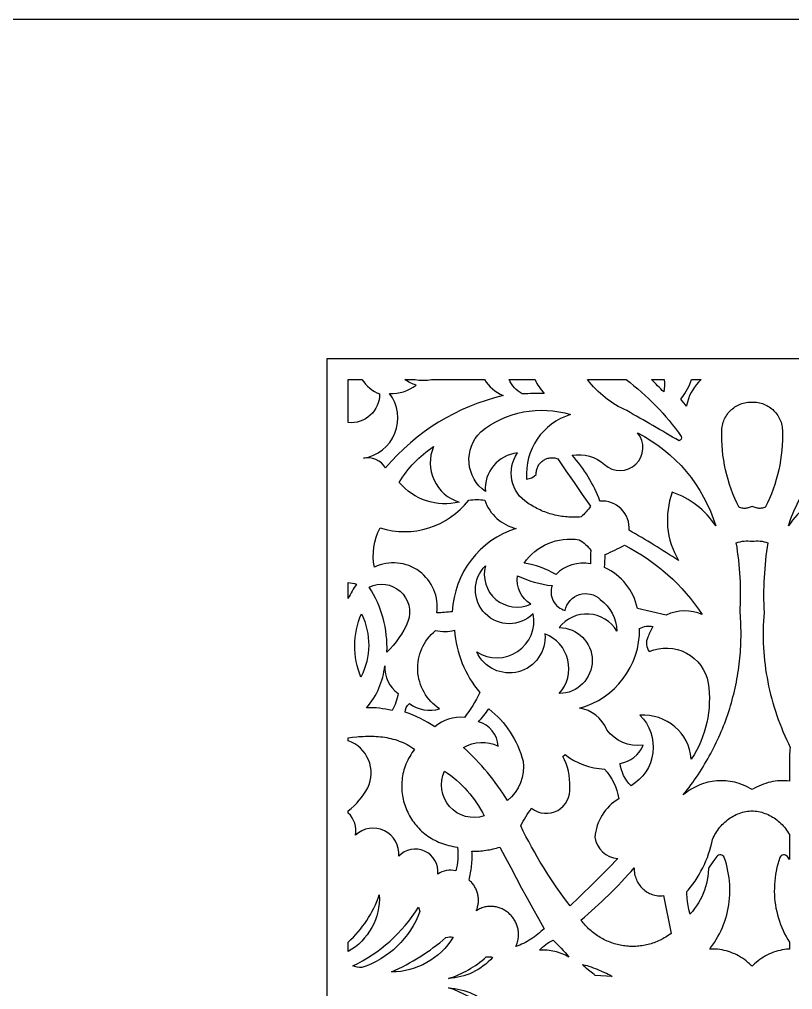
# Model space of a CAD drawing. Extents: x -625 to 625, y -425 to 425.
# Drawn here: x -327.6 to -145.2, y 1 to 230 of the extents above; entities that cross this region are included whole.
import ezdxf

# ---------------------------------------------------------------- set-up
doc = ezdxf.new("R2010")
doc.units = 0
doc.header["$MEASUREMENT"] = 0
for name, color, linetype in [('COUCHE_1', 5, 'CONTINUOUS'), ('COUCHE_3', 150, 'CONTINUOUS'), ('LAYER_1', 18, 'CONTINUOUS')]:
    doc.layers.add(name, color=color, linetype=linetype)

msp = doc.modelspace()

# ---------------------------------------------------------------- linework, layer by layer
at = {"layer": 'COUCHE_1'}
msp.add_lwpolyline([(-255, -150), (-255, 150), (255, 150), (255, -150)], close=True, dxfattribs=at)
at = {"layer": 'COUCHE_3'}
msp.add_lwpolyline([(430, -230), (430, 230), (-430, 230), (-430, -230)], close=True, dxfattribs=at)
at = {"layer": 'LAYER_1'}
for points in [[(-242.6, 141.6, -0.448771), (-250, 134.86), (-250, 145), (-246.75, 145, 0.155639)], [(-234.2, 145), (-233.31, 144.89), (-232.3, 144.85), (-231.27, 144.89), (-230.37, 145), (-217.87, 145, 0.143754), (-213.47, 141.21, 0.16029), (-241.18, 124.19, 0.30721), (-246.42, 126.44, 0.566428), (-240.23, 141.75, 0.190741), (-233.99, 143.71, -0.090509), (-236.61, 145)], [(-203.73, 141.74, 0.013484), (-208.97, 141.6, -0.154386), (-212.02, 145), (-205.91, 145, 0.092463)], [(-171.41, 131.59, -0.4), (-171.95, 130.53, 0.004418), (-184.29, 137.67, -0.124997), (-193.55, 145), (-184.42, 145, -0.076399)], [(-175.57, 142.09, 0.009992), (-178.44, 145), (-175.44, 145, -0.070808)], [(-154.04, 139.68), (-153.67, 139.65), (-153.31, 139.6), (-152.95, 139.53), (-152.6, 139.44), (-152.26, 139.34), (-151.92, 139.21), (-151.59, 139.07), (-151.27, 138.92), (-150.96, 138.74), (-150.65, 138.56), (-150.36, 138.35), (-150.08, 138.13), (-149.81, 137.9), (-149.55, 137.66), (-149.31, 137.4), (-149.08, 137.12), (-148.86, 136.84), (-148.66, 136.55), (-148.47, 136.24), (-148.3, 135.92), (-148.14, 135.59), (-148, 135.26), (-147.88, 134.91), (-147.78, 134.55), (-147.69, 134.19), (-147.63, 133.82), (-147.59, 133.44), (-147.56, 133.04, -0.127301), (-151.63, 114.82), (-151.8, 114.77), (-152.04, 114.7), (-152.29, 114.66), (-152.54, 114.63), (-152.79, 114.61), (-153.03, 114.61), (-153.28, 114.63), (-153.53, 114.66), (-153.77, 114.71), (-154.01, 114.77), (-154.24, 114.85), (-154.47, 114.94), (-154.7, 115.05), (-154.71, 115.06), (-154.71, 115.05), (-154.94, 114.94), (-155.17, 114.85), (-155.4, 114.77), (-155.64, 114.71), (-155.89, 114.66), (-156.13, 114.63), (-156.38, 114.61), (-156.63, 114.61), (-156.87, 114.63), (-157.12, 114.66), (-157.37, 114.7), (-157.61, 114.77), (-157.78, 114.82, -0.127301), (-161.85, 133.04), (-161.83, 133.44), (-161.78, 133.82), (-161.72, 134.19), (-161.63, 134.55), (-161.53, 134.91), (-161.41, 135.26), (-161.27, 135.59), (-161.11, 135.92), (-160.94, 136.24), (-160.75, 136.55), (-160.55, 136.84), (-160.33, 137.12), (-160.1, 137.4), (-159.86, 137.66), (-159.6, 137.9), (-159.33, 138.13), (-159.05, 138.35), (-158.76, 138.56), (-158.45, 138.74), (-158.14, 138.92), (-157.82, 139.07), (-157.49, 139.21), (-157.15, 139.34), (-156.81, 139.44), (-156.46, 139.53), (-156.1, 139.6), (-155.74, 139.65), (-155.37, 139.68), (-155, 139.69), (-154.71, 139.68), (-154.41, 139.69)], [(-218.74, 132.66, -0.250469), (-197.54, 136.73, 0.353746), (-207.91, 121.53, 0.182927), (-205.65, 122.58), (-205.65, 122.83), (-205.64, 123.08), (-205.61, 123.32), (-205.57, 123.56), (-205.52, 123.79), (-205.45, 124.02), (-205.36, 124.23), (-205.27, 124.44), (-205.16, 124.65), (-205.04, 124.84), (-204.91, 125.03), (-204.77, 125.21), (-204.61, 125.38), (-204.45, 125.54), (-204.28, 125.69), (-204.1, 125.83), (-203.92, 125.95), (-203.72, 126.07), (-203.52, 126.18), (-203.32, 126.27), (-203.11, 126.35), (-202.89, 126.42), (-202.67, 126.48), (-202.44, 126.52), (-202.21, 126.55), (-201.98, 126.56), (-201.74, 126.56), (-201.5, 126.55), (-201.27, 126.52), (-201.03, 126.47), (-200.79, 126.41), (-200.55, 126.33), (-198.64, 123.49), (-196.72, 120.68), (-194.77, 117.87), (-192.8, 115.09, -0.029744), (-195.03, 112.59), (-195.45, 112.55), (-195.87, 112.53), (-196.28, 112.51), (-196.7, 112.51), (-197.12, 112.51), (-197.53, 112.52), (-197.95, 112.54), (-198.36, 112.57), (-198.77, 112.61), (-199.18, 112.66), (-199.59, 112.71), (-200, 112.78), (-200.41, 112.85), (-200.81, 112.93), (-201.22, 113.02), (-201.62, 113.12), (-202.02, 113.23), (-202.41, 113.35), (-202.81, 113.47), (-203.2, 113.61), (-203.59, 113.75), (-203.97, 113.9), (-204.36, 114.06), (-204.74, 114.23), (-205.11, 114.4), (-205.48, 114.58), (-205.85, 114.78), (-206.22, 114.98), (-206.58, 115.19), (-206.94, 115.4), (-207.29, 115.63), (-207.64, 115.86, -0.429437), (-210.05, 127.68, 0.410285), (-217.64, 118.56, -0.467604)], [(-181.71, 132.42, -0.203895), (-163.29, 110.45, 0.168305), (-173.54, 118.41, 0.226899), (-172.06, 102.28, 0.01483), (-183.71, 109.43, 0.458333), (-190.61, 116.32, 0.097316), (-197.16, 127.13, -0.229894), (-189.53, 124.93, 0.930701)], [(-127.7, 132.42, 0.930701), (-119.88, 124.93, -0.229894), (-112.25, 127.13, 0.097316), (-118.8, 116.32, 0.458333), (-125.7, 109.43, 0.01483), (-137.35, 102.28, 0.226899), (-135.87, 118.41, 0.168305), (-146.12, 110.45, -0.203895)], [(-229.87, 129.18, 0.445111), (-223.82, 116.09, -0.284998), (-237.98, 120.72, -0.110537)], [(-221.57, 116.53, -0.071429), (-217.76, 116.53, 0.260176), (-210.39, 109.85, 0.315589), (-225.44, 90.22, -0.018892), (-229.09, 89.93, 0.598525), (-243.82, 100.74, -0.172229), (-242.47, 110, 0.313845)], [(-208.5, 101.68, -0.290286), (-195.54, 107.19, -0.115727), (-192.75, 104.64, 0.020178), (-192.86, 101.54, 0.250344), (-200.97, 99, 0.093313)], [(-184.85, 105.9, -0.131494), (-166.47, 89.56, 0.210762), (-174.98, 89.43), (-181.78, 90.99, 0.242101), (-189.51, 100.63, -0.014201), (-189.34, 103.72, 0.015613)], [(-154.71, 106.85), (-154.23, 106.9), (-153.76, 106.92), (-153.29, 106.92), (-152.82, 106.89), (-152.35, 106.83), (-151.89, 106.74), (-151.43, 106.63), (-150.98, 106.48), (-151.14, 105.46), (-151.29, 104.44), (-151.43, 103.42), (-151.55, 102.39), (-151.65, 101.36), (-151.74, 100.34), (-151.82, 99.31), (-151.88, 98.28), (-151.93, 97.25), (-151.96, 96.22), (-151.98, 95.18), (-151.99, 94.15), (-151.98, 93.12), (-151.96, 92.09), (-151.92, 91.06), (-151.87, 90.03), (-151.95, 88.99), (-152.02, 87.96), (-152.06, 86.93), (-152.09, 85.9), (-152.09, 84.87), (-152.08, 83.84), (-152.06, 82.81), (-152.01, 81.78), (-151.95, 80.76), (-151.86, 79.74), (-151.76, 78.72), (-151.65, 77.7), (-151.51, 76.69), (-151.36, 75.67), (-151.19, 74.66), (-151, 73.66), (-150.8, 72.66), (-150.58, 71.66), (-150.34, 70.66), (-150.08, 69.67), (-149.81, 68.68), (-149.52, 67.7), (-149.21, 66.72), (-148.89, 65.75), (-148.55, 64.78), (-148.19, 63.82), (-147.81, 62.86), (-147.42, 61.91), (-147.01, 60.96), (-146.59, 60.02), (-146.15, 59.08), (-145.69, 58.16, 0.048084), (-145.88, 56.22), (-145.88, 50.25), (-146.44, 50.3), (-147, 50.33), (-147.56, 50.33), (-148.12, 50.32), (-148.68, 50.27), (-149.24, 50.21), (-149.8, 50.12), (-150.36, 50.01), (-150.91, 49.87), (-151.47, 49.71), (-152.02, 49.52), (-152.57, 49.31), (-153.11, 49.08), (-153.65, 48.82), (-154.18, 48.54), (-154.71, 48.24), (-155.2, 48.53), (-155.71, 48.8), (-156.22, 49.04), (-156.73, 49.27), (-157.24, 49.47), (-157.76, 49.65), (-158.29, 49.81), (-158.81, 49.95), (-159.34, 50.07), (-159.87, 50.16), (-160.4, 50.24), (-160.93, 50.29), (-161.46, 50.32), (-161.99, 50.34), (-162.52, 50.33), (-163.05, 50.3), (-163.58, 50.24), (-164.1, 50.17), (-164.62, 50.08), (-165.14, 49.96), (-165.66, 49.83), (-166.17, 49.67), (-166.67, 49.49), (-167.18, 49.3), (-167.67, 49.08), (-168.16, 48.84), (-168.65, 48.58), (-169.12, 48.3), (-169.59, 48), (-170.06, 47.68), (-170.51, 47.34), (-170.95, 46.98), (-170.49, 47.56), (-170.03, 48.14), (-169.59, 48.73), (-169.14, 49.32), (-168.71, 49.92), (-168.29, 50.52), (-167.87, 51.12), (-167.46, 51.73), (-167.06, 52.34), (-166.66, 52.96), (-166.27, 53.58), (-165.9, 54.2), (-165.52, 54.83), (-165.16, 55.46), (-164.81, 56.1), (-164.46, 56.73), (-164.12, 57.37), (-163.79, 58.02), (-163.47, 58.67), (-163.15, 59.32), (-162.84, 59.97), (-162.54, 60.63), (-162.25, 61.29), (-161.97, 61.95), (-161.7, 62.61), (-161.43, 63.28), (-161.17, 63.95), (-160.92, 64.63), (-160.68, 65.3), (-160.44, 65.98), (-160.22, 66.66), (-160, 67.34), (-159.79, 68.03), (-159.59, 68.72), (-159.4, 69.41), (-159.22, 70.1), (-159.04, 70.79), (-158.87, 71.49), (-158.71, 72.18), (-158.56, 72.88), (-158.42, 73.58), (-158.29, 74.29), (-158.16, 74.99), (-158.05, 75.7), (-157.94, 76.4), (-157.84, 77.11), (-157.75, 77.82), (-157.67, 78.53), (-157.59, 79.24), (-157.53, 79.96), (-157.47, 80.67), (-157.42, 81.39), (-157.38, 82.1), (-157.35, 82.82), (-157.33, 83.54), (-157.32, 84.26), (-157.32, 84.98), (-157.32, 85.7), (-157.34, 86.42), (-157.36, 87.14), (-157.39, 87.86), (-157.43, 88.58), (-157.48, 89.3), (-157.54, 90.03), (-157.49, 91.06), (-157.45, 92.09), (-157.43, 93.12), (-157.42, 94.15), (-157.43, 95.18), (-157.45, 96.22), (-157.48, 97.25), (-157.53, 98.28), (-157.59, 99.31), (-157.67, 100.34), (-157.76, 101.36), (-157.86, 102.39), (-157.98, 103.42), (-158.12, 104.44), (-158.27, 105.46), (-158.43, 106.48), (-157.98, 106.63), (-157.52, 106.74), (-157.06, 106.83), (-156.59, 106.89), (-156.12, 106.92), (-155.65, 106.92), (-155.18, 106.9)], [(-217.62, 101.07, 0.639339), (-206.94, 92.02, -0.297019), (-210.09, 98.7, 0.081447), (-201.9, 96.37, 0.43557), (-198.84, 90.52, -0.585279), (-190.52, 93.12, -0.231059), (-186.62, 85.66, 0.528721), (-200.23, 86.47, -1), (-200.19, 70.91, 0.527165), (-203.6, 85, -0.846436), (-219.66, 80.71, 0.660776), (-206.36, 89.71, -1)], [(-248.05, 96.74, 0.036253), (-250, 93.34), (-250, 97.07, -0.071659)], [(-245.05, 96.04, -0.674396), (-235.9, 87.87, -0.099546), (-240.87, 80.65, 0.154799)], [(-246.86, 89.71, -0.235088), (-246.99, 74.8, -0.202648)], [(-224.9, 85.86, 0.157976), (-218.97, 71.11, -0.054599), (-222.6, 65.26, 0.194819), (-229.59, 63.07, 0.070676), (-236.54, 66.48, -0.244526), (-235.58, 68.52, 0.229925), (-228.44, 67.31, -0.506566), (-229.39, 85.79, 0.122041)], [(-181.25, 86.27, -0.180266), (-178.15, 86.71, 0.015682), (-179.31, 84.19, 0.285149), (-178.97, 80.79, -0.486535), (-165.08, 73.39, -0.186909), (-169.05, 55.42, 0.411118), (-181.16, 65.77, -0.493524), (-183.28, 49.15, -0.167096), (-185.87, 54.39, 0.260252), (-180.43, 58.68, -0.27), (-189, 62.37, 0.263043), (-195.46, 67.47, 0.343767)], [(-241.37, 77.42, 0.253658), (-238.24, 70.95, -0.106904), (-239.67, 66.87, 0.071392), (-245.66, 67.55, 0.152277)], [(-216.86, 67.29, -0.166617), (-208.76, 54.97, -0.260364), (-212.44, 45.65, 0.070225), (-222.79, 58.17, -0.255113), (-214.62, 58.51, 0.328175), (-219.28, 64.24, 0.048)], [(-234.34, 57.75), (-234.66, 57.32), (-234.96, 56.9), (-235.24, 56.47), (-235.5, 56.03), (-235.75, 55.59), (-235.97, 55.14), (-236.18, 54.69), (-236.37, 54.24), (-236.55, 53.79), (-236.7, 53.33), (-236.85, 52.87), (-236.97, 52.41), (-237.08, 51.94), (-237.17, 51.48), (-237.24, 51.01), (-237.3, 50.55), (-237.34, 50.08), (-237.37, 49.61), (-237.38, 49.15), (-237.37, 48.69), (-237.35, 48.22), (-237.32, 47.76), (-237.27, 47.3), (-237.2, 46.84), (-237.12, 46.39), (-237.03, 45.94), (-236.92, 45.49), (-236.8, 45.05), (-236.66, 44.61), (-236.51, 44.17), (-236.34, 43.74), (-236.16, 43.32), (-235.97, 42.9), (-235.77, 42.49), (-235.55, 42.08), (-235.32, 41.68), (-235.07, 41.29), (-234.82, 40.9), (-234.55, 40.53), (-234.27, 40.16), (-233.97, 39.8), (-233.67, 39.44), (-233.35, 39.1), (-233.02, 38.77), (-232.68, 38.45), (-232.33, 38.13), (-231.96, 37.83), (-231.59, 37.54), (-231.2, 37.26), (-230.81, 36.99), (-230.4, 36.74), (-229.98, 36.49), (-229.56, 36.26), (-229.12, 36.05), (-228.67, 35.84), (-228.21, 35.65), (-227.75, 35.48), (-227.27, 35.32), (-226.78, 35.17), (-226.29, 35.04), (-225.78, 34.93), (-225.27, 34.83), (-224.75, 34.75), (-224.22, 34.68, -0.101667), (-224.62, 29.05, 0.20843), (-228.89, 28.31, 0.726017), (-238.08, 32.49, 0.696648), (-248.32, 37.45, 0.264115), (-250, 42.69), (-250, 43.23, 0.108482), (-245.4, 48.68, 0.450074), (-250, 59.72), (-250, 60.42), (-248.99, 60.57), (-247.97, 60.68), (-247.46, 60.73), (-246.96, 60.77), (-246.45, 60.8), (-245.94, 60.82), (-245.43, 60.84), (-244.92, 60.84), (-244.41, 60.84), (-243.91, 60.83), (-243.4, 60.8), (-242.9, 60.76), (-242.4, 60.72), (-241.9, 60.66), (-241.4, 60.58), (-240.91, 60.5), (-240.42, 60.4), (-239.93, 60.29), (-239.44, 60.16), (-238.96, 60.03), (-238.48, 59.87), (-238, 59.7), (-237.53, 59.52), (-237.06, 59.31), (-236.59, 59.1), (-236.13, 58.86), (-235.68, 58.61), (-235.23, 58.34), (-234.78, 58.05)], [(-198.82, 56.49, 0.16006), (-189.57, 53.08, -0.14921), (-186.16, 46.07, 0.243063), (-191.81, 37.02, 0.357023), (-186.37, 31.98, -0.015353), (-197.67, 20.82, -0.049505), (-209.31, 39.67, -0.043369), (-206.72, 43.83, 0.664616), (-197.74, 48.8, 0.134719), (-199.37, 56.08)], [(-227.28, 52.59, -0.130387), (-217.92, 42.03, -0.658893)], [(-154.42, 43.21), (-154.02, 43.18), (-153.62, 43.13), (-153.22, 43.06), (-152.83, 42.97), (-152.44, 42.87), (-152.06, 42.76), (-151.68, 42.63), (-151.3, 42.49), (-150.94, 42.33), (-150.57, 42.15), (-150.22, 41.96), (-149.87, 41.76), (-149.53, 41.55), (-149.2, 41.32), (-148.87, 41.08), (-148.55, 40.82), (-148.24, 40.55), (-147.94, 40.27), (-147.65, 39.98), (-147.37, 39.67), (-147.1, 39.36), (-146.84, 39.03), (-146.59, 38.69), (-146.36, 38.34), (-146.13, 37.97), (-145.92, 37.6), (-145.88, 37.53), (-145.88, 31.76), (-146.38, 32.44, 0.606754), (-148.13, 32.17), (-148.39, 31.4), (-148.63, 30.61), (-148.84, 29.82), (-149.01, 29.02), (-149.16, 28.22), (-149.28, 27.42), (-149.37, 26.62), (-149.43, 25.81), (-149.46, 25.01), (-149.47, 24.2), (-149.44, 23.4), (-149.39, 22.6), (-149.31, 21.81), (-149.21, 21.02), (-149.07, 20.23), (-148.91, 19.45), (-148.72, 18.68), (-148.5, 17.92), (-148.26, 17.16), (-147.99, 16.41), (-147.7, 15.67), (-147.38, 14.95), (-147.03, 14.23), (-146.66, 13.53), (-146.26, 12.84), (-145.88, 12.25), (-145.88, 10.6), (-146.05, 10.59), (-146.57, 10.54), (-147.09, 10.48), (-147.61, 10.39), (-148.12, 10.28), (-148.63, 10.15), (-149.13, 10.01), (-149.63, 9.84), (-150.11, 9.65), (-150.6, 9.44), (-151.07, 9.21), (-151.53, 8.97), (-151.99, 8.7), (-152.43, 8.42), (-152.87, 8.12), (-153.29, 7.8), (-153.71, 7.46), (-154.11, 7.11), (-154.5, 6.74), (-154.71, 6.53), (-154.91, 6.74), (-155.3, 7.11), (-155.7, 7.46), (-156.12, 7.8), (-156.54, 8.12), (-156.98, 8.42), (-157.42, 8.7), (-157.88, 8.97), (-158.34, 9.21), (-158.82, 9.44), (-159.3, 9.65), (-159.78, 9.84), (-160.28, 10.01), (-160.78, 10.15), (-161.29, 10.28), (-161.8, 10.39), (-162.32, 10.48), (-162.84, 10.54), (-163.36, 10.59), (-163.89, 10.61), (-164.42, 10.61), (-164.71, 10.6), (-164.5, 10.86), (-164.03, 11.51), (-163.58, 12.17), (-163.15, 12.84), (-162.76, 13.53), (-162.38, 14.23), (-162.03, 14.95), (-161.71, 15.67), (-161.42, 16.41), (-161.15, 17.16), (-160.91, 17.92), (-160.69, 18.68), (-160.5, 19.45), (-160.34, 20.23), (-160.2, 21.02), (-160.1, 21.81), (-160.02, 22.6), (-159.97, 23.4), (-159.94, 24.2), (-159.95, 25.01), (-159.98, 25.81), (-160.04, 26.62), (-160.13, 27.42), (-160.25, 28.22), (-160.4, 29.02), (-160.57, 29.82), (-160.78, 30.61), (-161.02, 31.4), (-161.28, 32.17, 0.606754), (-163.03, 32.44), (-163.95, 31.18), (-164.97, 29.67), (-165.05, 28.53), (-165.16, 27.69), (-165.3, 26.87), (-165.48, 26.05), (-165.7, 25.25), (-165.96, 24.46), (-166.25, 23.69), (-166.59, 22.94), (-166.96, 22.2), (-167.36, 21.49), (-167.8, 20.8), (-168.28, 20.14), (-168.78, 19.5), (-169.32, 18.89), (-169.36, 18.85), (-169.42, 19.08), (-169.63, 19.97), (-169.81, 20.87), (-169.95, 21.78), (-170.05, 22.7), (-170.12, 23.62), (-170.14, 24.16), (-169.82, 24.52), (-169.25, 25.21), (-168.7, 25.93), (-168.18, 26.66), (-167.69, 27.4), (-167.22, 28.17), (-166.78, 28.95), (-166.36, 29.75), (-165.97, 30.56), (-165.6, 31.39), (-165.27, 32.23), (-164.96, 33.08), (-164.67, 33.94), (-164.42, 34.82), (-164.2, 35.7), (-164.02, 36.49), (-163.88, 36.82), (-163.69, 37.21), (-163.49, 37.6), (-163.28, 37.97), (-163.05, 38.34), (-162.82, 38.69), (-162.57, 39.03), (-162.31, 39.36), (-162.04, 39.67), (-161.76, 39.98), (-161.47, 40.27), (-161.17, 40.55), (-160.86, 40.82), (-160.54, 41.08), (-160.22, 41.32), (-159.88, 41.55), (-159.54, 41.76), (-159.19, 41.96), (-158.84, 42.15), (-158.47, 42.33), (-158.11, 42.49), (-157.73, 42.63), (-157.35, 42.76), (-156.97, 42.87), (-156.58, 42.97), (-156.19, 43.06), (-155.79, 43.13), (-155.39, 43.18), (-154.99, 43.21), (-154.71, 43.23)], [(-242.66, 23.39, -0.283219), (-250, 10.02), (-250, 12.24, 0.124794)], [(-233.09, 19.47, -0.228526), (-246.82, 6.23, -0.088638), (-248.95, 6.62, 0.14465), (-233.44, 20.47)], [(-226.94, 13.3, -0.152933), (-225.26, 13.41, -0.262057), (-239.79, 5.19, 0.071113)], [(-217.43, 8.73, -0.180062), (-215.94, 8.61, -0.199902), (-226.34, 3.65, 0.103073)], [(-226.34, 1.45, -0.199902), (-215.94, -3.5, -0.180062), (-217.43, -3.62, 0.103073)]]:
    msp.add_lwpolyline(points, format="xyb", close=True, dxfattribs=at)
for points in [[(-166.72, 145), (-166.82, 144.92), (-167.35, 144.39), (-167.85, 143.83), (-168.31, 143.23), (-168.73, 142.59), (-169.11, 141.92), (-169.45, 141.21), (-169.73, 140.48), (-169.97, 139.7), (-170.15, 138.91), (-170.17, 138.75), (-170.39, 139), (-171.24, 140), (-171.55, 140.39), (-171.29, 140.71), (-170.92, 141.22), (-170.57, 141.74), (-170.24, 142.28), (-169.94, 142.82), (-169.66, 143.38), (-169.4, 143.95), (-169.17, 144.52), (-168.99, 145)], [(-214.21, 34.67), (-212.94, 32.25), (-211.66, 29.82), (-210.37, 27.41), (-209.08, 25), (-207.77, 22.59), (-206.45, 20.2), (-205.13, 17.8), (-203.79, 15.41), (-204.15, 15.06), (-204.52, 14.72), (-204.9, 14.4), (-205.28, 14.08), (-205.68, 13.77), (-206.08, 13.48), (-206.49, 13.19), (-206.9, 12.92), (-207.32, 12.66), (-207.75, 12.41), (-208.19, 12.17), (-208.63, 11.95), (-209.08, 11.74), (-209.54, 11.54), (-210, 11.35), (-210.46, 11.17), (-210.34, 11.45), (-210.23, 11.73), (-210.14, 12.01), (-210.06, 12.29), (-209.99, 12.57), (-209.93, 12.85), (-209.89, 13.12), (-209.85, 13.4), (-209.83, 13.67), (-209.82, 13.94), (-209.82, 14.21), (-209.83, 14.48), (-209.86, 14.74), (-209.89, 15), (-209.94, 15.26), (-209.99, 15.51), (-210.05, 15.76), (-210.13, 16.01), (-210.21, 16.25), (-210.3, 16.49), (-210.4, 16.73), (-210.51, 16.96), (-210.63, 17.18), (-210.76, 17.4), (-210.89, 17.62), (-211.03, 17.83), (-211.18, 18.03), (-211.34, 18.23), (-211.5, 18.42), (-211.67, 18.61), (-211.85, 18.79), (-212.03, 18.96), (-212.22, 19.13), (-212.42, 19.29), (-212.62, 19.44), (-212.82, 19.58), (-213.03, 19.72), (-213.25, 19.85), (-213.47, 19.96), (-213.7, 20.08), (-213.92, 20.18), (-214.16, 20.27), (-214.39, 20.36), (-214.63, 20.43), (-214.88, 20.5), (-215.12, 20.55), (-215.37, 20.6), (-215.62, 20.64), (-215.88, 20.66), (-216.13, 20.68), (-216.39, 20.68), (-216.65, 20.67), (-216.91, 20.66), (-217.17, 20.63), (-217.43, 20.59), (-217.7, 20.53), (-217.96, 20.47), (-218.22, 20.39), (-218.49, 20.3), (-218.75, 20.2), (-219.01, 20.08), (-219.27, 19.95), (-219.53, 19.81), (-219.79, 19.65), (-219.69, 19.89), (-219.61, 20.13), (-219.53, 20.37), (-219.46, 20.62), (-219.41, 20.86), (-219.36, 21.11), (-219.33, 21.36), (-219.3, 21.6), (-219.28, 21.85), (-219.28, 22.1), (-219.28, 22.35), (-219.3, 22.59), (-219.32, 22.84), (-219.35, 23.08), (-219.39, 23.32), (-219.45, 23.56), (-219.51, 23.8), (-219.58, 24.04), (-219.66, 24.27), (-219.74, 24.5), (-219.84, 24.72), (-219.95, 24.94), (-220.06, 25.16), (-220.19, 25.37), (-220.32, 25.58), (-220.46, 25.79), (-220.61, 25.98), (-220.77, 26.18), (-220.94, 26.36), (-221.12, 26.54), (-221.3, 26.72), (-221.49, 26.88), (-221.39, 27.3), (-221.29, 27.72), (-221.2, 28.14), (-221.12, 28.56), (-221.05, 28.99), (-220.99, 29.41), (-220.93, 29.84), (-220.88, 30.26), (-220.85, 30.69), (-220.82, 31.12), (-220.79, 31.55), (-220.78, 31.98), (-220.78, 32.41), (-220.78, 32.84), (-220.79, 33.27), (-220.81, 33.7), (-220.39, 33.69), (-219.97, 33.7), (-219.55, 33.71), (-219.14, 33.74), (-218.72, 33.77), (-218.3, 33.81), (-217.89, 33.85), (-217.47, 33.91), (-217.06, 33.98), (-216.65, 34.05), (-216.24, 34.13), (-215.83, 34.22), (-215.42, 34.32), (-215.01, 34.43), (-214.61, 34.55)], [(-182.54, 29.75), (-182.54, 29.39), (-182.52, 29.03), (-182.48, 28.67), (-182.42, 28.33), (-182.35, 27.99), (-182.25, 27.65), (-182.15, 27.33), (-182.02, 27.01), (-181.88, 26.7), (-181.73, 26.41), (-181.56, 26.12), (-181.37, 25.84), (-181.17, 25.57), (-180.96, 25.32), (-180.74, 25.07), (-180.51, 24.84), (-180.26, 24.62), (-180, 24.41), (-179.74, 24.22), (-179.46, 24.05), (-179.18, 23.88), (-178.88, 23.74), (-178.58, 23.6), (-178.27, 23.49), (-177.95, 23.39), (-177.63, 23.31), (-177.3, 23.25), (-176.96, 23.2), (-176.62, 23.18), (-176.28, 23.17), (-175.93, 23.19), (-175.58, 23.22), (-173.79, 14.3), (-174.11, 14.06), (-174.43, 13.84), (-174.75, 13.62), (-175.08, 13.41), (-175.42, 13.22), (-175.75, 13.03), (-176.09, 12.85), (-176.43, 12.68), (-176.77, 12.52), (-177.12, 12.37), (-177.47, 12.23), (-177.82, 12.1), (-178.18, 11.98), (-178.53, 11.86), (-178.89, 11.76), (-179.25, 11.66), (-179.61, 11.58), (-179.97, 11.5), (-180.33, 11.44), (-180.69, 11.38), (-181.06, 11.33), (-181.42, 11.29), (-181.78, 11.26), (-182.15, 11.23), (-182.51, 11.22), (-182.88, 11.22), (-183.24, 11.22), (-183.61, 11.24), (-183.97, 11.26), (-184.34, 11.29), (-184.7, 11.33), (-185.06, 11.38), (-185.42, 11.44), (-185.78, 11.5), (-186.13, 11.58), (-186.49, 11.66), (-186.84, 11.76), (-187.19, 11.86), (-187.54, 11.97), (-187.89, 12.09), (-188.23, 12.21), (-188.58, 12.35), (-188.91, 12.49), (-189.25, 12.65), (-189.58, 12.81), (-189.91, 12.98), (-190.24, 13.16), (-190.56, 13.34), (-190.88, 13.54), (-191.19, 13.74), (-191.5, 13.95), (-191.81, 14.17), (-192.11, 14.4), (-192.41, 14.64), (-192.7, 14.88), (-192.98, 15.13), (-193.27, 15.4), (-193.54, 15.67), (-193.81, 15.94), (-194.08, 16.23), (-194.34, 16.52), (-194.59, 16.82), (-194.84, 17.13), (-195.08, 17.45), (-194.24, 18.16), (-193.41, 18.88), (-192.59, 19.61), (-191.78, 20.34), (-190.97, 21.08), (-190.16, 21.83), (-189.37, 22.59), (-188.58, 23.35), (-187.8, 24.13), (-187.03, 24.91), (-186.26, 25.7), (-185.5, 26.49), (-184.75, 27.3), (-184, 28.11), (-183.27, 28.92)], [(-201.68, 12.69), (-201.17, 12.23), (-200.68, 11.76), (-200.19, 11.28), (-199.72, 10.79), (-199.25, 10.28), (-198.8, 9.77), (-198.35, 9.24), (-197.92, 8.7), (-198.32, 8.93), (-198.72, 9.14), (-199.14, 9.33), (-199.55, 9.51), (-199.97, 9.67), (-200.4, 9.81), (-200.83, 9.94), (-201.27, 10.05), (-201.71, 10.14), (-202.15, 10.22), (-202.59, 10.28), (-203.04, 10.32), (-203.49, 10.35), (-203.93, 10.36), (-204.38, 10.35), (-204.84, 10.32), (-204.5, 10.7), (-204.14, 11.05), (-203.77, 11.39), (-203.38, 11.7), (-202.98, 11.98), (-202.56, 12.25), (-202.12, 12.48)], [(-194.73, 6.95), (-194.43, 6.9), (-194.07, 6.81), (-193.66, 6.69), (-193.2, 6.54), (-192.71, 6.38), (-192.19, 6.19), (-191.66, 5.98), (-191.12, 5.77), (-190.06, 5.33), (-189.55, 5.1), (-189.08, 4.88), (-188.65, 4.68), (-188.27, 4.48), (-187.94, 4.3), (-187.69, 4.14), (-191.76, 4.36), (-191.85, 4.46), (-191.98, 4.59), (-192.34, 4.89), (-193.28, 5.64), (-193.76, 6.03), (-194.2, 6.39), (-194.38, 6.56), (-194.53, 6.71), (-194.65, 6.84)]]:
    msp.add_lwpolyline(points, close=True, dxfattribs=at)

doc.saveas('drawing.dxf')
